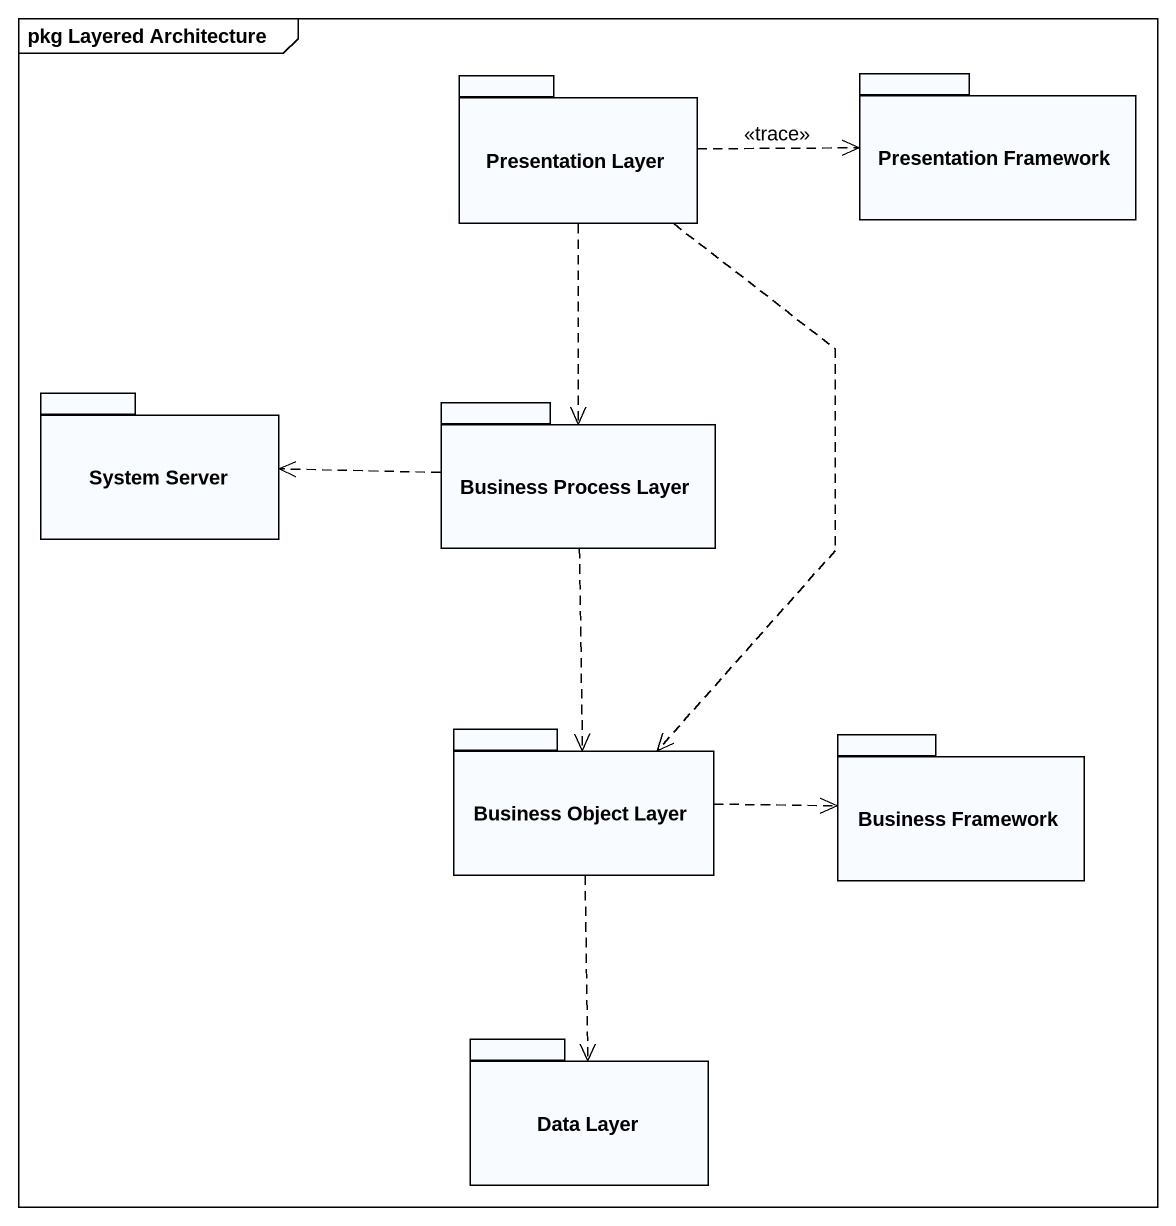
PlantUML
@startuml
mainframe pkg Layered Architecture
package "Presentation Layer" as Presentation_Layer {
}
package "Presentation Framework" as Presentation_Framework {
}
package "System Server" as System_Server {
}
package "Business Process Layer" as Business_Process_Layer {
}
package "Business Object Layer" as Business_Object_Layer {
}
package "Business Framework" as Business_Framework {
}
package "Data Layer" as Data_Layer {
}
Presentation_Layer .right.> Presentation_Framework : <<trace>>
Presentation_Layer ..> Business_Process_Layer
Presentation_Layer ..> Business_Object_Layer
Business_Process_Layer .left.> System_Server
Business_Process_Layer ..> Business_Object_Layer
Business_Object_Layer .right.> Business_Framework
Business_Object_Layer ..> Data_Layer
@enduml
